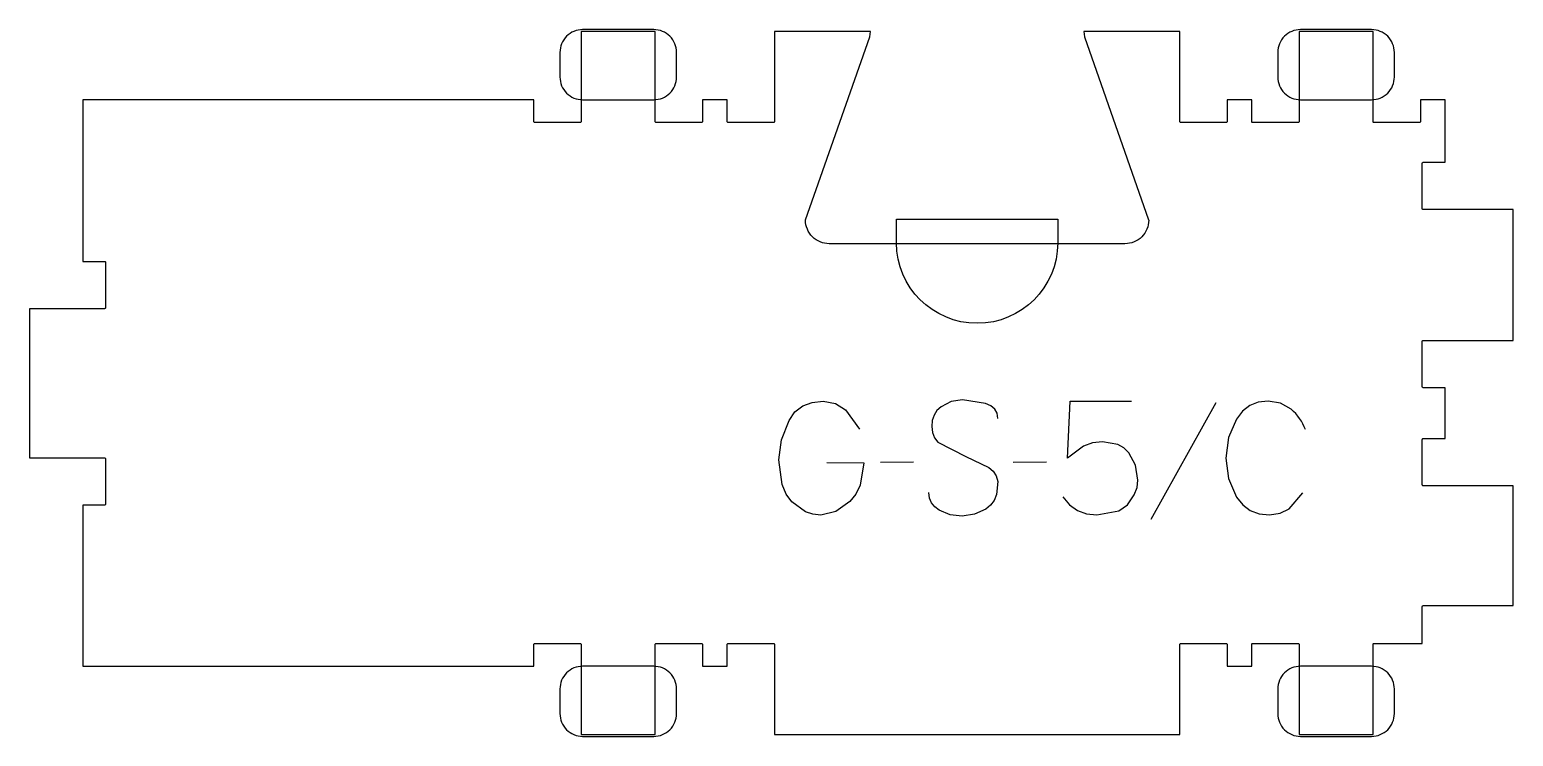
# Model space of a CAD drawing. Header units: millimetres. Extents: x -195 to 196, y -88 to 98.
import ezdxf

# ---------------------------------------------------------------- set-up
doc = ezdxf.new("R2010")
doc.units = ezdxf.units.MM
for name, color, linetype, true_color in [('1_ANYTOOL_1MMDEEP_LABELS_S', 2, 'Continuous', 0xffff00), ('4_ANYTOOL_CUTTHROUGH_OUTSI', 5, 'Continuous', 0x0000ff), ('5_ANYTOOL_HALF_MILL_9MM_IN', 3, 'Continuous', 0x00ff00)]:
    doc.layers.add(name, color=color, linetype=linetype, true_color=true_color)

msp = doc.modelspace()

# ---------------------------------------------------------------- linework, layer by layer
at = {"layer": '1_ANYTOOL_1MMDEEP_LABELS_S'}
for p, q in [((117.39, -0.47), (100.2, -31.24)), ((37.67, -16.11), (28.89, -16.2)), ((72.73, -16.11), (63.94, -16.2))]:
    msp.add_line(p, q, dxfattribs=at)
for points in [[(14.79, -16.2), (24.56, -16.24), (23.54, -22.17), (22.4, -24.53), (20.83, -26.49), (17.15, -29.13), (13.16, -30.04), (11.12, -29.84), (9.18, -29.19), (5.57, -26.53), (4.07, -24.51), (3, -22), (2.14, -15.51), (2.81, -10.18), (4.8, -5.06), (6.38, -2.84), (8.41, -1.26), (10.9, -0.32), (13.84, 0), (17.1, -0.57), (19.67, -2.27), (23.36, -7.41)], [(59.91, -4.59), (59.71, -3.2), (59.09, -2.07), (58.06, -1.2), (56.61, -0.6), (50.53, 0.34), (47.56, -0.12), (44.91, -1.5), (43.83, -2.5), (43.05, -3.7), (42.58, -5.09), (42.43, -6.69), (42.61, -8.3), (43.14, -9.69), (44.02, -10.83), (51.43, -14.57), (57.47, -17.49), (58.63, -18.47), (59.42, -19.7), (59.83, -21.19), (59.56, -24.67), (58.93, -26.19), (57.97, -27.46), (56.7, -28.5), (53.71, -29.86), (50.49, -30.34), (47.33, -29.98), (44.44, -28.8), (43.24, -27.91), (42.39, -26.84), (41.87, -25.58), (41.7, -24.13)], [(77.01, -25.24), (78.81, -27.32), (80.9, -28.81), (83.29, -29.7), (85.97, -30), (91.8, -28.97), (94.08, -27.36), (95.87, -24.69), (96.58, -22.74), (96.81, -20.83), (96.21, -16.89), (94.41, -13.63), (93.08, -12.35), (91.48, -11.44), (87.47, -10.71), (84.8, -11), (82.46, -11.87), (78.21, -15.04), (78.94, 0), (95.14, 0)]]:
    msp.add_lwpolyline(points, dxfattribs=at)
msp.add_lwpolyline([(141, -7.5, 0.131103), (137.23, -2.14), (134.46, -0.54), (131.14, 0), (128.55, -0.29), (126.29, -1.18), (124.37, -2.65), (122.79, -4.71), (120.7, -9.62), (120, -15), (120.71, -20.39), (122.83, -25.33), (124.45, -27.37), (126.43, -28.83), (128.78, -29.71), (131.49, -30), (134.34, -29.59), (136.71, -28.37), (140.31, -24.17)], format="xyb", dxfattribs=at)
at = {"layer": '4_ANYTOOL_CUTTHROUGH_OUTSI'}
msp.add_lwpolyline([(82.52, 97.55), (82.75, 96.15), (99.65, 47.88), (99.66, 47.8, -0.414214), (93.41, 41.55), (15.41, 41.55, -0.414214), (9.16, 47.8), (9.18, 47.88), (26.08, 96.16), (26.31, 97.55), (1, 97.55), (1, 73.8, -0.414214), (0.75, 73.55), (-11.25, 73.55, -0.414214), (-11.5, 73.8), (-11.5, 79.55), (-18, 79.55), (-18, 73.8, -0.414214), (-18.25, 73.55), (-30.25, 73.55, -0.414214), (-30.5, 73.8), (-30.5, 97.55), (-50, 97.55), (-50, 73.8, -0.414214), (-50.25, 73.55), (-62.25, 73.55, -0.414214), (-62.5, 73.8), (-62.5, 79.55), (-181.46, 79.55), (-181.46, 36.9), (-175.71, 36.9, -0.414214), (-175.46, 36.65), (-175.46, 24.65, -0.414214), (-175.71, 24.4), (-195.46, 24.4), (-195.46, -14.95), (-175.71, -14.95, -0.414214), (-175.46, -15.2), (-175.46, -27.2, -0.414214), (-175.71, -27.45), (-181.46, -27.45), (-181.46, -69.95), (-62.5, -69.95), (-62.5, -64.2, -0.414214), (-62.25, -63.95), (-50.25, -63.95, -0.414214), (-50, -64.2), (-50, -87.95), (-30.5, -87.95), (-30.5, -64.2, -0.414214), (-30.25, -63.95), (-18.25, -63.95, -0.414214), (-18, -64.2), (-18, -69.95), (-11.5, -69.95), (-11.5, -64.2, -0.414214), (-11.25, -63.95), (0.75, -63.95, -0.414214), (1, -64.2), (1, -87.95), (107.85, -87.95), (107.85, -64.2, -0.414214), (108.1, -63.95), (120.1, -63.95, -0.414214), (120.35, -64.2), (120.35, -69.95), (126.82, -69.95), (126.82, -64.2, -0.414214), (127.07, -63.95), (139.07, -63.95, -0.414214), (139.32, -64.2), (139.32, -87.95), (158.82, -87.95), (158.82, -64.2, -0.414214), (159.07, -63.95), (171.82, -63.95), (171.82, -54.2, -0.414214), (172.07, -53.95), (195.82, -53.95), (195.82, -22.36), (172.07, -22.36, -0.414214), (171.82, -22.11), (171.82, -10.11, -0.414214), (172.07, -9.86), (177.82, -9.86), (177.82, 3.55), (172.07, 3.55, -0.414214), (171.82, 3.8), (171.82, 15.8, -0.414214), (172.07, 16.05), (195.82, 16.05), (195.82, 50.55), (172.07, 50.55, -0.414214), (171.82, 50.8), (171.82, 62.8, -0.414214), (172.07, 63.05), (177.82, 63.05), (177.82, 79.55), (171.32, 79.55), (171.32, 73.8, -0.414214), (171.07, 73.55), (159.07, 73.55, -0.414214), (158.82, 73.8), (158.82, 97.55), (139.32, 97.55), (139.32, 73.8, -0.414214), (139.07, 73.55), (127.07, 73.55, -0.414214), (126.82, 73.8), (126.82, 79.55), (120.35, 79.55), (120.35, 73.8, -0.414214), (120.1, 73.55), (108.1, 73.55, -0.414214), (107.85, 73.8), (107.85, 97.55)], format="xyb", close=True, dxfattribs=at)
at = {"layer": '5_ANYTOOL_HALF_MILL_9MM_IN'}
for points in [[(-49.62, 98.05, 0.414214), (-55.62, 92.05), (-55.62, 85.55, 0.414214), (-49.62, 79.55), (-30.87, 79.55, 0.414214), (-24.87, 85.55), (-24.87, 92.05, 0.414214), (-30.87, 98.05)], [(139.7, 98.05, 0.414214), (133.7, 92.05), (133.7, 85.55, 0.414214), (139.7, 79.55), (158.45, 79.55, 0.414214), (164.45, 85.55), (164.45, 92.05, 0.414214), (158.45, 98.05)], [(75.66, 41.8, -1), (33.16, 41.8), (33.16, 48.05), (75.66, 48.05)], [(-49.62, -69.95, 0.414214), (-55.62, -75.95), (-55.62, -82.45, 0.414214), (-49.62, -88.45), (-30.87, -88.45, 0.414214), (-24.87, -82.45), (-24.87, -75.95, 0.414214), (-30.87, -69.95)], [(139.7, -69.95, 0.414214), (133.7, -75.95), (133.7, -82.45, 0.414214), (139.7, -88.45), (158.45, -88.45, 0.414214), (164.45, -82.45), (164.45, -75.95, 0.414214), (158.45, -69.95)]]:
    msp.add_lwpolyline(points, format="xyb", close=True, dxfattribs=at)

doc.saveas('drawing.dxf')
